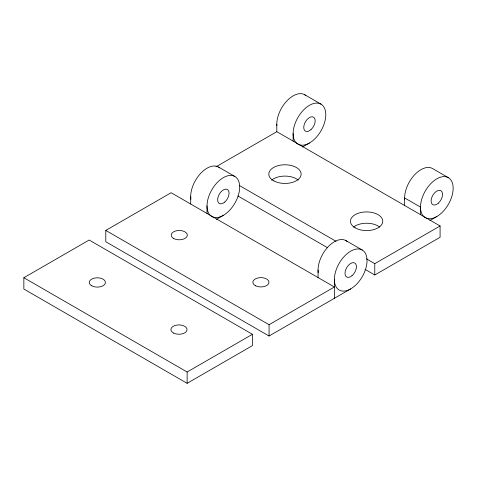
<?xml version="1.0" encoding="UTF-8"?>
<svg xmlns="http://www.w3.org/2000/svg" width="477" height="477" viewBox="0 0 477 477"><rect width="100%" height="100%" fill="white"/><g stroke="black" fill="none" stroke-linecap="round" stroke-linejoin="round"><path stroke-width="0.72" d="M23.85 277.733L89.163 240.026L252.446 334.299L252.446 345.61L187.133 383.317L23.85 289.044L23.85 277.733L187.133 372.006L252.446 334.299M105.787 230.427L171.1 192.72L334.383 286.993L269.07 324.7L105.787 230.427L105.787 241.744L269.07 336.017L350.714 288.877M215.968 166.813L276.803 131.694L440.086 225.967L440.086 237.278L374.773 274.985L365.09 269.398M302.549 146.994L309.46 143.005M216.439 219.337L223.349 215.348M429.914 220.529L436.819 216.54M366.384 258.832L374.773 263.674L440.086 225.967M304.678 94.726L321.003 104.153A23.093 13.332 -60 0 1 313.687 139.922A23.093 13.332 -60 0 1 293.689 128.379A23.093 13.332 -60 0 1 321.003 104.153M448.368 177.682L432.502 168.524A23.093 13.332 -60 0 0 414.149 175.315A23.093 13.332 -60 0 0 404.669 199.326M218.567 167.063L234.893 176.496A23.093 13.332 -60 0 1 227.577 212.265A23.093 13.332 -60 0 1 207.578 200.716A23.093 13.332 -60 0 1 234.893 176.496M345.926 240.599L362.258 250.026A23.093 13.332 -60 0 1 354.936 285.795A23.093 13.332 -60 0 1 334.937 274.251A23.093 13.332 -60 0 1 362.258 250.026M239.239 185.422L336.052 241.314M237.951 195.993L327.657 247.784M420.493 214.65L420.493 207.107L404.627 197.949L404.627 205.492M374.773 263.674L374.773 274.985M334.383 279.45L334.383 298.304M318.058 270.024L318.058 277.566M293.128 133.578L293.128 141.12M276.803 124.151L276.803 131.694M269.07 324.7L269.07 336.017M207.018 205.921L207.018 213.457M190.693 196.494L190.693 204.031M187.133 372.006L187.133 383.317M271.58 180.199A16.164 9.331 0 0 1 298.226 180.091M353.529 227.082A16.164 9.331 0 0 1 379.686 227.082M276.845 125.529A23.093 13.332 -60 0 1 287.112 100.677A23.093 13.332 -60 0 1 305.817 95.531M425.275 217.679A23.093 13.332 -60 0 1 432.323 182.154A23.093 13.332 -60 0 1 452.733 192.744A23.093 13.332 -60 0 1 425.889 218.001M190.878 199.195A23.093 13.332 -60 0 1 200.435 173.616A23.093 13.332 -60 0 1 219.706 167.868M318.237 272.731A23.093 13.332 -60 0 1 327.794 247.146A23.093 13.332 -60 0 1 347.071 241.404M173.545 238.44A8.085 4.669 0 0 0 187.067 236.353A8.085 4.669 0 0 0 177.17 230.635A8.085 4.669 0 0 0 173.545 238.44M255.618 285.806A8.085 4.669 0 0 0 268.843 283.159A8.085 4.669 0 0 0 258.254 277.87A8.085 4.669 0 0 0 255.618 285.806M173.688 333.113A8.085 4.669 0 0 0 186.906 330.46A8.085 4.669 0 0 0 176.317 325.177A8.085 4.669 0 0 0 173.688 333.113M91.614 285.747A8.085 4.669 0 0 0 105.137 283.654A8.085 4.669 0 0 0 95.239 277.942A8.085 4.669 0 0 0 91.614 285.747M355.18 227.851A16.164 9.331 0 0 0 382.22 223.665A16.164 9.331 0 0 0 362.425 212.235A16.164 9.331 0 0 0 355.18 227.851M273.923 180.932A16.164 9.331 0 0 0 300.713 176.228A16.164 9.331 0 0 0 280.267 165.185A16.164 9.331 0 0 0 273.923 180.932M310.938 129.672A8.085 4.669 -60 0 0 313.502 117.151A8.085 4.669 -60 0 0 303.938 125.63A8.085 4.669 -60 0 0 310.938 129.672M438.303 203.202A8.085 4.669 -60 0 0 440.861 190.681A8.085 4.669 -60 0 0 431.303 199.159A8.085 4.669 -60 0 0 438.303 203.202M224.828 202.01A8.085 4.669 -60 0 0 227.392 189.494A8.085 4.669 -60 0 0 217.828 197.973A8.085 4.669 -60 0 0 224.828 202.01M351.984 275.724A8.085 4.669 -60 0 0 354.9 263.113A8.085 4.669 -60 0 0 345.253 271.234A8.085 4.669 -60 0 0 351.984 275.724"/></g></svg>
